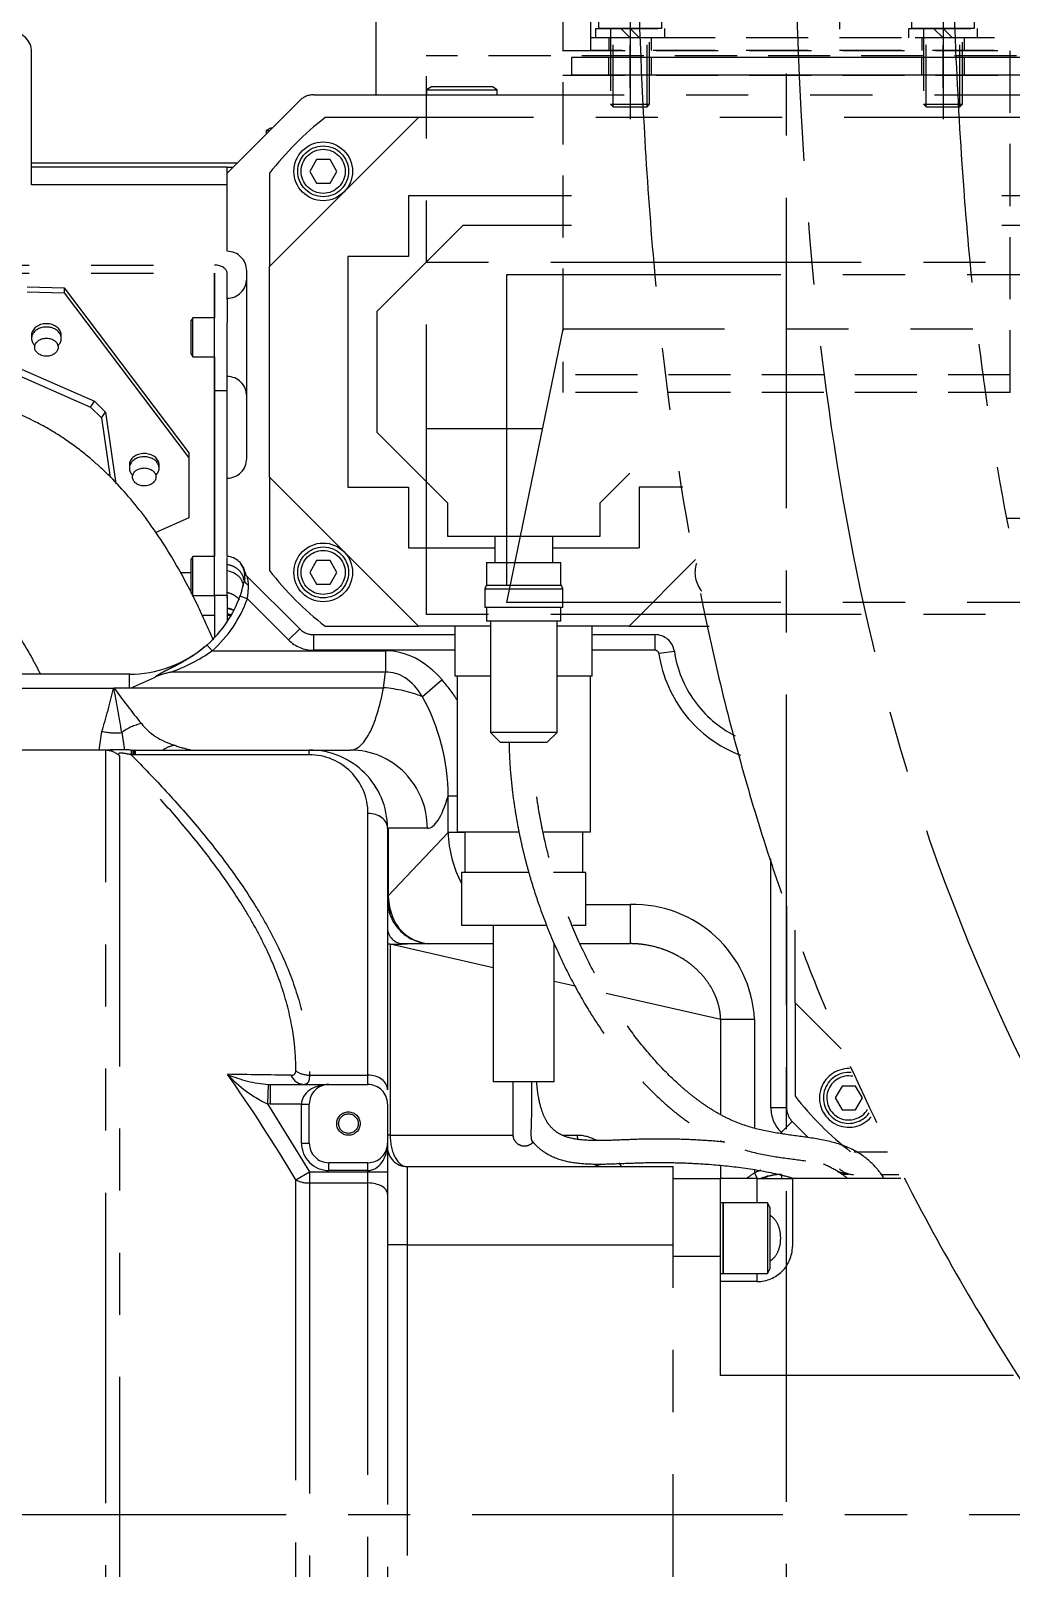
# Model space of a CAD drawing. Extents: x -2384 to 29887, y -2542 to 22350.
# Drawn here: x 770.1 to 1020.8, y 2723.9 to 3116.9 of the extents above; entities that cross this region are included whole.
import ezdxf

# ---------------------------------------------------------------- set-up
doc = ezdxf.new("R2010")
doc.units = 0
doc.header["$LTSCALE"] = 63.5
doc.header["$MEASUREMENT"] = 0
for name, pattern in [('CENTER', [2, 1.25, -0.25, 0.25, -0.25]), ('HIDDEN', [0.375, 0.25, -0.125]), ('PHANTOM', [2.5, 1.25, -0.25, 0.25, -0.25, 0.25, -0.25])]:
    doc.linetypes.add(name, pattern=pattern)
doc.layers.get('0').update_dxf_attribs({"linetype": 'CONTINUOUS'})
for name, color, linetype in [('1', 4, 'HIDDEN'), ('2', 2, 'CENTER'), ('4', 6, 'PHANTOM'), ('A290-7329-X795', 7, 'CONTINUOUS'), ('Umbilical', 1, 'PHANTOM')]:
    doc.layers.add(name, color=color, linetype=linetype)

# ---------------------------------------------------------------- blocks, each defined once
blk = doc.blocks.new('CLHOLEM10x4-5000sH', base_point=(730.63, 400.9))
at = {"layer": '1'}
for p, q in [((735.13, 406.3), (730.63, 406.3)), ((730.63, 395.5), (735.13, 395.5))]:
    blk.add_line(p, q, dxfattribs=at)
at = {"layer": '2'}
blk.add_line((727.45, 400.9), (738.3, 400.9), dxfattribs=at)
blk = doc.blocks.new('A$C72591E8F')
for p, q in [((-126, 96.5), (-126, 101.5)), ((-126, 101.5), (-121.5, 101.5)), ((-121.5, 101.5), (-121.5, 96.5)), ((-126, 96.5), (-126, 9.5)), ((-121.5, 96.5), (-126, 96.5)), ((-121.5, 96.5), (-121.5, 9.5)), ((-116.5, 4.5), (95, 4.5)), ((95, 4.5), (95, 0)), ((-116.5, 0), (95, 0))]:
    blk.add_line(p, q)
for radius in [9.5, 5]:
    blk.add_arc((-116.5, 9.5), radius, 180, 270)
at = {"layer": '1'}
for p, q in [((-121.5, 98.35), (-126, 98.35)), ((-121.5, 93.35), (-126, 93.35)), ((-121.5, 90.35), (-126, 90.35)), ((-121.5, 69), (-126, 69)), ((-121.5, 56), (-126, 56)), ((-121.5, 47), (-126, 47)), ((-121.5, 34), (-126, 34)), ((-121.5, 25.35), (-126, 25.35)), ((-121.5, 22.35), (-126, 22.35)), ((-121.5, 17.35), (-126, 17.35))]:
    blk.add_line(p, q, dxfattribs=at)
at = {"layer": '2'}
for p, q in [((-107, 95.85), (-139.93, 95.85)), ((-94.92, 51.5), (-152.43, 51.5)), ((-107, 19.85), (-139.93, 19.85))]:
    blk.add_line(p, q, dxfattribs=at)
at = {"layer": 'A290-7329-X795', "color": 7, "linetype": 'Continuous', "ltscale": 25.4}
for p, q in [((-126, 19.89), (-126.01, 19.89)), ((-126, 19.86), (-126.01, 19.86)), ((-126, 17.87), (-126.01, 17.87)), ((-126.01, 15.92), (-126, 15.92))]:
    blk.add_line(p, q, dxfattribs=at)
at = {"rotation": 90}
for p in [(0, 0), (80, 0)]:
    blk.add_blockref('CLHOLEM10x4-5000sH', p, dxfattribs=at)
blk = doc.blocks.new('RDLWM10sS', base_point=(356.54, 222.87))
at = {"color": 7}
for p, q in [((356.54, 231.64), (358.93, 231.64)), ((356.54, 214.11), (356.54, 231.64)), ((358.93, 231.64), (358.93, 214.11)), ((356.54, 222.87), (358.93, 225.26)), ((356.54, 220.48), (358.93, 222.87)), ((358.93, 214.11), (356.54, 214.11))]:
    blk.add_line(p, q, dxfattribs=at)
blk = doc.blocks.new('SHCSM10x20-0000sS', base_point=(649.87, 1155.11))
for p, q in [((639.87, 1162.11), (640.87, 1163.11)), ((639.87, 1148.11), (639.87, 1162.11)), ((640.87, 1147.11), (640.87, 1163.11)), ((640.87, 1163.11), (649.87, 1163.11)), ((649.87, 1163.11), (649.87, 1147.11)), ((640.87, 1147.11), (639.87, 1148.11)), ((649.87, 1147.11), (640.87, 1147.11))]:
    blk.add_line(p, q)
at = {"layer": '1'}
for p, q in [((669.21, 1160.11), (649.87, 1160.11)), ((669.87, 1159.45), (669.21, 1160.11)), ((669.21, 1150.11), (669.21, 1160.11)), ((669.87, 1159.45), (649.87, 1159.45)), ((669.87, 1150.77), (669.87, 1159.45)), ((669.87, 1150.77), (649.87, 1150.77)), ((649.87, 1150.11), (669.21, 1150.11)), ((669.21, 1150.11), (669.87, 1150.77))]:
    blk.add_line(p, q, dxfattribs=at)
at = {"layer": '2'}
blk.add_line((636.7, 1155.11), (673.05, 1155.11), dxfattribs=at)
blk = doc.blocks.new('SHCSM6PS', base_point=(-948.03, 713.73))
blk.add_lwpolyline([(-945.14, 713.73), (-946.59, 716.23), (-949.47, 716.23), (-950.92, 713.73), (-949.47, 711.23), (-946.59, 711.23), (-945.14, 713.73), (-945.14, 713.73)])
blk.add_circle((-948.03, 713.73), 5)
at = {"layer": '2'}
for p, q in [((-948.03, 721.91), (-948.03, 705.56)), ((-956.2, 713.73), (-939.85, 713.73))]:
    blk.add_line(p, q, dxfattribs=at)
blk = doc.blocks.new('A$C625045B1')
for p, q in [((-10, 0), (-10, 69.17)), ((117, 69.17), (-10, 69.17)), ((117, 0), (117, 69.17)), ((117, 12.88), (-10, 12.88)), ((117, 0), (-10, 0))]:
    blk.add_line(p, q)
for centre in [(0, 21.4), (53.5, 21.4), (107, 21.4)]:
    blk.add_circle(centre, 4.38)
at = {"layer": '1'}
for p, q in [((117, 66), (-10, 66)), ((117, 3.18), (-10, 3.18)), ((-5.4, 3.18), (-5.4, 0)), ((5.4, 3.18), (5.4, 0)), ((74.6, 3.18), (74.6, 0)), ((85.4, 3.18), (85.4, 0))]:
    blk.add_line(p, q, dxfattribs=at)
for centre in [(0, 21.4), (53.5, 21.4), (107, 21.4)]:
    blk.add_circle(centre, 5.53, dxfattribs=at)
at = {"layer": '2'}
for p, q in [((0, 37.29), (0, -4.68)), ((53.5, 37.29), (53.5, 5.41)), ((107, 37.29), (107, -4.68)), ((-15.38, 21.4), (122.92, 21.4)), ((80, 8.59), (80, -4.68))]:
    blk.add_line(p, q, dxfattribs=at)
for p in [(0, 21.4), (53.5, 21.4), (107, 21.4)]:
    blk.add_blockref('SHCSM6PS', p)
blk = doc.blocks.new('A$C737001FA')
at = {"layer": '1'}
blk.add_blockref('A$C625045B1', (0, 0), dxfattribs=at)
blk = doc.blocks.new('A$C59775D84')
blk.add_blockref('A$C737001FA', (-80, 0))
at = {"layer": '1'}
for name, p, rotation in [('SHCSM10x20-0000sS', (-80, 5.57), 270), ('SHCSM10x20-0000sS', (0, 5.57), 270), ('RDLWM10sS', (-80, 3.18), 90), ('RDLWM10sS', (0, 3.18), 90)]:
    blk.add_blockref(name, p, dxfattribs=dict(at, rotation=rotation))

msp = doc.modelspace()

# ---------------------------------------------------------------- linework, layer by layer
at = {"layer": '1'}
for p, q in [((906.16, 3199), (906.16, 3024.49)), ((1020.46, 3024.49), (1020.46, 3198.09)), ((1141.16, 3110.55), (871.16, 3110.55)), ((906.16, 3111.9), (1020.46, 3111.9)), ((906.16, 3105.55), (1020.46, 3105.55)), ((1020.46, 3028.98), (906.16, 3028.98)), ((1020.46, 3024.49), (906.16, 3024.49))]:
    msp.add_line(p, q, dxfattribs=at)
at = {"layer": '2'}
for p, q in [((963.31, 2486.86), (963.31, 3405.82)), ((1216.36, 2737.55), (565.36, 2737.55))]:
    msp.add_line(p, q, dxfattribs=at)
msp.add_spline([(963.31, 3290.02), (964.39, 3200.28), (969.36, 3062.17), (998.08, 2915.35), (1082.35, 2757.15), (1131.67, 2696.37), (1183.41, 2646.22), (1227.74, 2628.93), (1257.81, 2628.78)], degree=3, dxfattribs=at)
at = {"layer": '4'}
for p, q in [((858.31, 3119.87), (858.31, 3100.55)), ((770.31, 3083.05), (770.31, 3111.55)), ((872.53, 3102.55), (871.31, 3101.85)), ((871.31, 3101.85), (889.31, 3101.85)), ((871.31, 3101.85), (871.31, 3100.55)), ((888.1, 3102.55), (872.53, 3102.55)), ((889.31, 3101.85), (888.1, 3102.55)), ((889.31, 3100.55), (889.31, 3101.85)), ((838.85, 3099.08), (820.31, 3080.55)), ((842.39, 3100.55), (1084.24, 3100.55)), ((831.14, 3056.65), (869.22, 3094.72)), ((869.22, 3094.72), (845.33, 3094.72)), ((1057.41, 3094.72), (869.22, 3094.72)), ((831.35, 3092.05), (830.31, 3091.45)), ((830.31, 3091.45), (830.31, 3090.55)), ((830.31, 3091.45), (831.21, 3091.45)), ((831.81, 3092.05), (831.35, 3092.05)), ((822.81, 3083.05), (770.31, 3083.05)), ((770.31, 3082.05), (770.31, 3083.05)), ((770.31, 3077.55), (770.31, 3082.05)), ((820.31, 3082.05), (770.31, 3082.05)), ((820.31, 3082.05), (821.81, 3082.05)), ((820.31, 3080.55), (820.31, 3082.05)), ((843.14, 3083.99), (841.41, 3080.99)), ((846.61, 3083.99), (843.14, 3083.99)), ((848.34, 3080.99), (846.61, 3083.99)), ((820.31, 3060.55), (820.31, 3080.55)), ((831.14, 3080.53), (831.14, 3056.65)), ((841.41, 3080.99), (843.14, 3077.99)), ((843.14, 3077.99), (846.61, 3077.99)), ((846.61, 3077.99), (848.34, 3080.99)), ((820.31, 3077.55), (770.31, 3077.55)), ((908.31, 3074.72), (866.64, 3074.72)), ((866.64, 3074.72), (866.64, 3059.22)), ((1059.99, 3074.72), (1018.31, 3074.72)), ((858.64, 3045.26), (880.61, 3067.22)), ((880.61, 3067.22), (908.31, 3067.22)), ((1018.31, 3067.22), (1046.02, 3067.22)), ((851.14, 3059.22), (851.14, 3000.22)), ((866.64, 3059.22), (851.14, 3059.22)), ((690.32, 3057.01), (817.11, 3057.01)), ((690.32, 3054.95), (817.11, 3054.95)), ((817.11, 3024.86), (817.11, 3054.95)), ((817.11, 3054.95), (817.11, 3043.55)), ((820.31, 3048.34), (820.31, 3054.95)), ((825.31, 3007.55), (825.31, 3055.55)), ((831.14, 3002.8), (831.14, 3056.65)), ((769.21, 3051.5), (778.64, 3051.25)), ((769.21, 3050.21), (778.64, 3049.96)), ((778.64, 3051.25), (778.64, 3049.96)), ((778.64, 3051.25), (810.48, 3009)), ((778.64, 3049.96), (810.48, 3007.71)), ((820.31, 3048.55), (820.31, 3042.23)), ((811.51, 3043.55), (811.11, 3042.85)), ((811.11, 3034.24), (811.11, 3042.85)), ((811.51, 3033.55), (811.51, 3043.55)), ((817.11, 3043.55), (811.51, 3043.55)), ((858.64, 3014.19), (858.64, 3045.26)), ((770.31, 3039.11), (770.31, 3038.28)), ((777.91, 3038.28), (777.91, 3039.11)), ((820.31, 3024.86), (820.31, 3042.23)), ((765.14, 3031.55), (786.4, 3022.22)), ((811.11, 3034.24), (811.51, 3033.55)), ((811.51, 3033.55), (817.11, 3033.55)), ((817.11, 3033.55), (817.11, 2982.55)), ((764.14, 3030.06), (785.4, 3020.73)), ((820.31, 3024.86), (817.11, 3024.86)), ((817.11, 2972.55), (817.11, 3024.86)), ((820.31, 3002.55), (820.31, 3024.86)), ((785.4, 3020.73), (786.4, 3022.22)), ((785.4, 3020.73), (788.23, 3017.95)), ((786.4, 3022.22), (789.23, 3019.44)), ((788.23, 3017.95), (789.23, 3019.44)), ((789.23, 3019.44), (791.85, 3001.13)), ((788.23, 3017.95), (790.41, 3002.74)), ((876.61, 2996.22), (858.64, 3014.19)), ((810.48, 3009), (810.48, 3007.71)), ((810.48, 3007.71), (810.48, 2992.39)), ((795.31, 3005.94), (795.31, 3005.11)), ((802.91, 3005.11), (802.91, 3005.94)), ((923.29, 3003.84), (915.67, 2996.22)), ((820.31, 2982.54), (820.31, 3002.55)), ((869.22, 2964.72), (831.14, 3002.8)), ((831.14, 3002.8), (831.14, 2978.92)), ((851.14, 3000.22), (866.64, 3000.22)), ((866.64, 3000.22), (866.64, 2984.72)), ((936.81, 3000.22), (925.64, 3000.22)), ((925.64, 3000.22), (925.64, 2984.72)), ((876.61, 2996.22), (876.61, 2987.72)), ((915.67, 2987.72), (915.67, 2996.22)), ((810.48, 2992.39), (801.92, 2988.61)), ((1046.02, 2992.22), (1019.52, 2992.22)), ((876.61, 2987.72), (915.67, 2987.72)), ((888.74, 2987.72), (888.74, 2981.02)), ((903.54, 2981.02), (903.54, 2987.72)), ((866.64, 2984.72), (888.74, 2984.72)), ((903.54, 2984.72), (925.64, 2984.72)), ((811.51, 2982.55), (811.11, 2981.85)), ((811.11, 2973.24), (811.11, 2981.85)), ((811.51, 2972.55), (811.51, 2982.55)), ((817.11, 2982.55), (811.51, 2982.55)), ((820.31, 2980.44), (820.31, 2982.24)), ((820.31, 2980.44), (820.31, 2980.44)), ((820.31, 2978.85), (820.31, 2980.44)), ((843.14, 2981.46), (841.41, 2978.46)), ((846.61, 2981.46), (843.14, 2981.46)), ((848.34, 2978.46), (846.61, 2981.46)), ((886.64, 2981.02), (905.64, 2981.02)), ((886.64, 2981.02), (886.64, 2975.22)), ((905.64, 2975.22), (905.64, 2981.02)), ((940.07, 2981.72), (923.06, 2964.72)), ((811.11, 2978.35), (808.3, 2978.35)), ((820.31, 2973.27), (820.31, 2978.85)), ((824.8, 2976.86), (824.21, 2974.83)), ((824.75, 2976.59), (824.74, 2976.57)), ((824.92, 2978.37), (825.12, 2977.74)), ((825.12, 2977.74), (838.85, 2964.01)), ((841.41, 2978.46), (843.14, 2975.46)), ((843.14, 2975.46), (846.61, 2975.46)), ((846.61, 2975.46), (848.34, 2978.46)), ((811.11, 2973.24), (811.51, 2972.55)), ((811.11, 2973.14), (811.11, 2973.24)), ((811.51, 2972.55), (817.11, 2972.55)), ((811.51, 2972.39), (811.51, 2972.55)), ((817.11, 2972.55), (817.11, 2961.9)), ((820.31, 2972.55), (817.11, 2972.55)), ((820.31, 2971.84), (820.31, 2973.27)), ((820.31, 2972.55), (820.31, 2965.96)), ((825.47, 2971.73), (823.59, 2972.4)), ((836.02, 2961.18), (825.47, 2971.73)), ((886.49, 2975.08), (886.14, 2974.22)), ((886.14, 2974.22), (886.14, 2969.52)), ((886.14, 2974.22), (906.14, 2974.22)), ((886.64, 2975.22), (886.49, 2975.08)), ((905.79, 2975.08), (886.49, 2975.08)), ((886.64, 2975.22), (905.64, 2975.22)), ((905.79, 2975.08), (905.64, 2975.22)), ((906.14, 2974.22), (905.79, 2975.08)), ((906.14, 2969.52), (906.14, 2974.22)), ((906.14, 2969.52), (886.14, 2969.52)), ((886.64, 2969.52), (886.64, 2966.02)), ((905.64, 2966.02), (905.64, 2969.52)), ((813.88, 2967.55), (817.11, 2967.55)), ((838.85, 2964.01), (836.02, 2961.18)), ((845.33, 2964.72), (869.22, 2964.72)), ((887.64, 2964.72), (869.22, 2964.72)), ((878.64, 2951.92), (878.64, 2964.72)), ((905.64, 2966.02), (886.64, 2966.02)), ((887.64, 2966.02), (887.64, 2937.52)), ((904.64, 2937.52), (904.64, 2966.02)), ((923.06, 2964.72), (904.64, 2964.72)), ((913.64, 2951.92), (913.64, 2964.72)), ((923.06, 2964.72), (943.51, 2964.72)), ((816.45, 2958.4), (815.13, 2959.9)), ((842.39, 2962.55), (878.64, 2962.55)), ((842.39, 2962.55), (842.39, 2958.55)), ((913.64, 2962.55), (929.68, 2962.55)), ((929.68, 2962.55), (929.68, 2958.55)), ((814.47, 2959.48), (814.33, 2959.35)), ((816.45, 2958.4), (860.77, 2958.4)), ((878.64, 2958.55), (842.39, 2958.55)), ((860.77, 2958.4), (860.77, 2952.95)), ((929.68, 2958.55), (913.64, 2958.55)), ((934.63, 2958.28), (930.67, 2957.69)), ((795.45, 2952.43), (744.31, 2952.43)), ((795.31, 2948.79), (795.31, 2952.42)), ((860.77, 2952.95), (805.87, 2952.95)), ((860.29, 2948.99), (860.77, 2952.95)), ((887.64, 2951.92), (878.64, 2951.92)), ((879.09, 2951.92), (879.09, 2912.02)), ((913.64, 2951.92), (904.64, 2951.92)), ((913.19, 2912.02), (913.19, 2951.92)), ((791.27, 2948.79), (744.31, 2948.79)), ((791.27, 2948.79), (791.31, 2948.99)), ((791.31, 2948.99), (795.78, 2948.99)), ((795.78, 2948.99), (860.29, 2948.99)), ((875.26, 2950.97), (870.27, 2946.68)), ((787.58, 2933.05), (788.31, 2937.82)), ((793.35, 2937.5), (794.07, 2933.04)), ((887.64, 2937.52), (890.14, 2935.02)), ((904.64, 2937.52), (887.64, 2937.52)), ((902.14, 2935.02), (904.64, 2937.52)), ((791.12, 2933.05), (766.31, 2933.05)), ((789.27, 2581.75), (789.27, 2932.98)), ((795.76, 2933.04), (795.76, 2931.84)), ((795.76, 2933.04), (796.31, 2933.04)), ((796.31, 2931.84), (796.31, 2933.04)), ((796.31, 2933.04), (796.49, 2933.04)), ((796.49, 2933.04), (796.84, 2933.05)), ((796.84, 2933.05), (841.31, 2933.05)), ((796.84, 2931.85), (796.84, 2933.05)), ((841.31, 2933.05), (841.81, 2933.05)), ((841.31, 2931.85), (841.31, 2933.05)), ((841.81, 2933.05), (851.82, 2933.05)), ((890.14, 2935.02), (902.14, 2935.02)), ((792.77, 2931.55), (792.77, 2583.1)), ((796.31, 2931.84), (795.76, 2931.84)), ((796.66, 2931.84), (796.31, 2931.84)), ((796.84, 2931.85), (796.66, 2931.84)), ((841.31, 2931.85), (796.84, 2931.85)), ((876.81, 2911.96), (876.81, 2921.29)), ((879.09, 2921.29), (876.81, 2921.29)), ((856.31, 2849.95), (856.31, 2916.85)), ((861.48, 2913.05), (861.31, 2913.05)), ((861.31, 2913.05), (861.31, 2846.15)), ((871.49, 2913.05), (861.48, 2913.05)), ((861.48, 2913.05), (861.48, 2895.75)), ((861.48, 2895.75), (876.81, 2911.96)), ((881.04, 2911.96), (876.81, 2911.96)), ((894.89, 2912.02), (879.09, 2912.02)), ((881.04, 2912.02), (881.04, 2901.72)), ((913.19, 2912.02), (901.29, 2912.02)), ((911.24, 2901.72), (911.24, 2912.02)), ((959.31, 2841.62), (959.31, 2905.24)), ((897.44, 2901.72), (880.24, 2901.72)), ((880.24, 2901.72), (880.24, 2888.22)), ((912.04, 2901.72), (903.75, 2901.72)), ((912.04, 2888.22), (912.04, 2901.72)), ((861.31, 2895.75), (861.48, 2895.75)), ((912.04, 2893.55), (923.34, 2893.55)), ((923.34, 2893.55), (923.34, 2883.55)), ((963.31, 2893.18), (963.31, 2841.62)), ((902.14, 2888.22), (880.24, 2888.22)), ((888.34, 2888.22), (888.34, 2848.22)), ((912.04, 2888.22), (908.64, 2888.22)), ((965.49, 2868.45), (965.49, 2886.97)), ((861.98, 2883.4), (861.31, 2883.4)), ((888.34, 2877.41), (861.98, 2883.4)), ((861.98, 2883.4), (861.98, 2834.55)), ((865.31, 2883.55), (866.31, 2883.55)), ((866.31, 2883.55), (888.34, 2883.55)), ((903.94, 2848.22), (903.94, 2883.56)), ((903.94, 2883.55), (903.94, 2883.55)), ((910.5, 2883.55), (923.34, 2883.55)), ((909.26, 2872.66), (903.94, 2873.87)), ((946.47, 2864.2), (917.24, 2870.84)), ((977.25, 2856.69), (965.49, 2868.45)), ((965.49, 2868.45), (965.49, 2844.57)), ((946.47, 2839.81), (946.47, 2864.2)), ((955.13, 2864.2), (946.47, 2864.2)), ((955.13, 2864.2), (955.13, 2836.34)), ((841.35, 2849.95), (856.31, 2849.95)), ((856.31, 2847.55), (856.31, 2849.95)), ((830.83, 2847.56), (830.61, 2842.56)), ((830.83, 2847.56), (831.3, 2847.55)), ((831.3, 2847.55), (846.31, 2847.55)), ((831.3, 2847.55), (831.3, 2842.55)), ((846.31, 2847.55), (856.31, 2847.55)), ((903.94, 2848.22), (888.34, 2848.22)), ((977.49, 2847.11), (975.76, 2844.11)), ((980.96, 2847.11), (977.49, 2847.11)), ((982.69, 2844.11), (980.96, 2847.11)), ((830.61, 2842.56), (841.36, 2825.22)), ((831.3, 2842.55), (830.61, 2842.56)), ((839.31, 2842.55), (831.3, 2842.55)), ((839.31, 2832.55), (839.31, 2842.55)), ((839.31, 2842.55), (841.31, 2842.55)), ((841.31, 2832.55), (841.31, 2842.55)), ((861.31, 2842.55), (861.31, 2832.55)), ((975.76, 2844.11), (977.49, 2841.11)), ((980.96, 2841.11), (982.69, 2844.11)), ((963.31, 2841.62), (959.31, 2841.62)), ((964.78, 2838.08), (961.95, 2835.25)), ((964.78, 2838.08), (968.92, 2833.94)), ((977.49, 2841.11), (980.96, 2841.11)), ((861.98, 2834.55), (861.31, 2834.55)), ((861.98, 2834.55), (893.36, 2834.55)), ((906.08, 2834.55), (909.81, 2834.55)), ((962.28, 2834.92), (961.95, 2835.25)), ((839.31, 2832.55), (841.31, 2832.55)), ((861.31, 2832.55), (861.31, 2825.22)), ((946.47, 2832.92), (946.47, 2833.19)), ((980.63, 2830.37), (989.14, 2830.37)), ((846.31, 2825.55), (846.31, 2827.55)), ((856.31, 2827.55), (846.31, 2827.55)), ((856.31, 2825.55), (856.31, 2827.55)), ((866.31, 2826.55), (866.31, 2806.55)), ((866.31, 2826.55), (934.31, 2826.55)), ((934.31, 2806.55), (934.31, 2826.55)), ((946.47, 2823.55), (946.47, 2826.82)), ((837.86, 2823.18), (841.36, 2825.22)), ((837.86, 2587.62), (837.86, 2823.18)), ((841.36, 2825.22), (856.31, 2825.22)), ((841.36, 2825.22), (841.36, 2822.36)), ((856.31, 2822.36), (841.36, 2822.36)), ((841.36, 2822.36), (841.36, 2589.05)), ((856.31, 2825.55), (846.31, 2825.55)), ((856.31, 2825.22), (856.31, 2825.55)), ((856.31, 2825.22), (861.31, 2825.22)), ((856.31, 2822.36), (856.31, 2825.22)), ((856.31, 2589.05), (856.31, 2822.36)), ((861.31, 2825.22), (861.31, 2819.51)), ((934.31, 2823.55), (946.31, 2823.55)), ((955.81, 2823.55), (946.31, 2823.55)), ((946.31, 2823.55), (946.31, 2803.55)), ((955.13, 2825.69), (955.13, 2824.94)), ((955.13, 2824.94), (955.83, 2823.55)), ((955.81, 2817.26), (955.81, 2823.55)), ((955.81, 2823.55), (964.81, 2823.55)), ((962.06, 2824.55), (962.06, 2823.55)), ((964.81, 2823.55), (964.81, 2806.17)), ((992.5, 2823.55), (964.81, 2823.55)), ((979.08, 2824.55), (977.39, 2824.55)), ((987.48, 2824.55), (992, 2824.55)), ((861.31, 2819.51), (861.31, 2594.05)), ((947.11, 2817.26), (946.31, 2817.26)), ((947.11, 2817.26), (947.11, 2799.26)), ((958.41, 2817.26), (947.11, 2817.26)), ((947.11, 2799.26), (947.11, 2817.26)), ((958.41, 2817.26), (958.41, 2799.26)), ((959.11, 2816.05), (958.41, 2817.26)), ((959.11, 2800.47), (959.11, 2816.05)), ((866.31, 2806.55), (861.31, 2806.55)), ((866.31, 2806.55), (934.31, 2806.55)), ((866.31, 2806.55), (866.31, 2689.55)), ((934.31, 2668.55), (934.31, 2806.55)), ((946.31, 2803.55), (934.31, 2803.55)), ((946.31, 2803.55), (946.31, 2773.17)), ((946.31, 2799.26), (947.11, 2799.26)), ((947.11, 2799.26), (958.41, 2799.26)), ((955.81, 2797.17), (955.81, 2799.26)), ((958.41, 2799.26), (959.11, 2800.47)), ((955.81, 2797.17), (946.31, 2797.17)), ((1021.31, 2773.17), (946.31, 2773.17))]:
    msp.add_line(p, q, dxfattribs=at)
for centre, radius in [((844.87, 3080.99), 7.5), ((844.87, 3080.99), 6.5), ((844.87, 3080.99), 5.63), ((844.87, 2978.46), 7.5), ((844.87, 2978.46), 6.5), ((844.87, 2978.46), 5.63), ((851.31, 2837.55), 3), ((851.31, 2837.55), 2.5)]:
    msp.add_circle(centre, radius, dxfattribs=at)
for centre, radius, start, end in [((765.31, 3111.55), 5, 0, 90), ((842.39, 3095.55), 5, 90, 135), ((896.14, 3029.72), 82.5, 128.0123, 141.9877), ((820.31, 3055.55), 5, 0, 90), ((820.31, 3053.55), 5, 270, 0), ((820.31, 3023.55), 5, 0, 90), ((820.31, 3007.55), 5, 270, 0), ((819.98, 2977.55), 5, 9.5015, 86.1995), ((819.84, 2977.55), 5, 348.7623, 35.882), ((947.4, 2978.46), 7.5, 162.4, 219.807), ((793.88, 2982.91), 31.52, 340.5267, 348.4316), ((818.26, 2975.16), 7.5, 0.6472, 17.7622), ((896.14, 3029.72), 82.5, 218.0123, 231.9877), ((795.3, 2982.43), 30.02, 311.3606, 340.4751), ((795.3, 2982.43), 32.01, 311.3575, 340.4752), ((803.73, 2975.28), 22.03, 350.7182, 359.9079), ((819.94, 2963.12), 4.68, 70.1664, 85.3947), ((820.33, 2963.2), 4.29, 75.1178, 90.5701), ((842.39, 2967.55), 5, 225, 270), ((842.39, 2967.55), 9, 225, 270), ((929.68, 2957.55), 5, 8.4565, 90), ((795.42, 2981.69), 29.26, 269.7888, 310.2393), ((791.78, 2993.34), 42.77, 289.2304, 305.2277), ((929.68, 2957.55), 1, 8.4565, 90), ((963.31, 2962.55), 33, 188.4565, 249.0311), ((963.31, 2962.55), 29, 188.4565, 243.0815), ((811.43, 2928.06), 25.51, 102.5815, 111.9122), ((591.7, 2996.68), 205.23, 343.3333, 346.5048), ((997.23, 3100.35), 255.57, 216.3188, 218.9162), ((536.86, 2898.01), 259.51, 8.7532, 11.3279), ((708.69, 3152.14), 221.04, 293.2026, 294.943), ((840.25, 2920.52), 46.4, 32.9839, 41.0095), ((823.17, 2921.02), 53.64, 0.295, 28.5823), ((792.92, 2889.76), 43.37, 92.4659, 94.8225), ((792.92, 2889.76), 43.37, 86.2417, 92.4659), ((816.68, 2960.49), 27.98, 249.5899, 258.7733), ((841.31, 2913.05), 20, 0, 90), ((841.31, 2916.85), 15, 0, 90), ((905.89, 2912.63), 29.08, 181.3294, 207.9318), ((872.48, 2894.7), 11.16, 178.9696, 267.5602), ((877.47, 2896.28), 15.99, 181.9145, 198.5643), ((924.16, 2862.54), 31.02, 3.0702, 91.5273), ((872.65, 2894.34), 10.82, 196.9615, 266.5625), ((865.31, 2887.55), 4, 180, 270), ((862.57, 2932.03), 48.63, 269.3023, 274.4188), ((833.19, 2879.41), 31.94, 246.4036, 265.772), ((459.75, 2597.53), 440.32, 30.828, 35.0081), ((845.67, 2873.51), 34.42, 222.766, 244.0436), ((745.36, -2605.03), 5455.69, 89.042, 89.21191), ((979.22, 2844.11), 7.5, 88.5194, 319.6733), ((979.22, 2844.11), 6.5, 84.3453, 323.8468), ((979.22, 2844.11), 5.63, 79.2866, 328.9051), ((846.31, 2842.55), 5, 90, 180), ((856.31, 2842.55), 5, 0, 90), ((1030.49, 2895.37), 82.5, 218.0123, 231.9877), ((968.31, 2841.62), 9, 180, 225), ((968.31, 2841.62), 5, 180, 225), ((846.31, 2832.55), 7, 180, 270), ((846.31, 2832.55), 5, 180, 270), ((856.31, 2832.55), 5, 270, 0), ((866.31, 2831.55), 5, 180, 270), ((980.75, 2836.35), 11.81, 247.6885, 259.9848), ((980.39, 2829.55), 5, 225, 270), ((955.81, 2806.17), 9, 270, 0)]:
    msp.add_arc(centre, radius, start, end, dxfattribs=at)
for centre, major_axis, ratio, start_param, end_param in [((817.11, 3054.95), (3.2, 0), 0.642788, 0, 1.570796), ((817.11, 3054.95), (0.002, 0), 0.642788, 0.000041, 1.570796), ((774.11, 3039.11), (-3.8, 0), 0.766044, 3.141593, 6.283185), ((774.11, 3038.28), (-3.8, 0), 0.766044, 2.480747, 6.283185), ((774.11, 3038.28), (-3.8, 0), 0.766044, 0, 0.660845), ((799.11, 3005.94), (-3.8, 0), 0.766044, 3.141593, 6.283185), ((799.11, 3005.11), (-3.8, 0), 0.766044, 2.480747, 6.283185), ((799.11, 3005.11), (-3.8, 0), 0.766044, 0, 0.660845), ((819.55, 2974.83), (-4.97, 0.58), 0.81729, 3.40833, 4.654336), ((826.71, 2976.2), (-1.96, 0.4), 0.604857, 0.014854, 1.191405), ((819.23, 2965.26), (-5, -0.04), 0.819143, 4.14262, 4.486464), ((856.14, 2903.32), (-6.56, -54.97), 0.541932, 2.680766, 3.206169), ((856.14, 2903.32), (-5.92, -49.59), 0.400495, 2.680766, 3.206169), ((851.82, 2968.05), (0, -35), 0.288743, 0, 0.994838), ((860.29, 2938.09), (19.86, -2.37), 0.541932, 1.10997, 1.635373), ((788.31, 2943.27), (9.54, -3), 0.526661, 4.876379, 5.424408), ((798.39, 2931.74), (-8.57, -5.15), 0.760356, 4.283958, 4.847982), ((840.46, 2968.05), (-42.77, -27.25), 0.513675, 0.04652, 0.413647), ((789.27, 2927.98), (5, 0), 0.999645, 0.795924, 1.570796), ((796.66, 2928.04), (0.17, -5), 0.039288, 2.432818, 3.151277), ((806.92, 2924.62), (3.66, 9.31), 0.802971, 0.454835, 0.833579), ((851.82, 2913.05), (0, -20), 0.983535, 1.570796, 3.141593), ((871.49, 2968.05), (0, 55), 0.183746, 3.141593, 3.69625), ((856.31, 2913.05), (-5, 0), 0.759591, 3.141593, 4.712389), ((871.31, 2894.9), (10, 0), 0.856363, 3.141593, 3.589856), ((840.08, 2852.55), (0, 5), 0.825626, 2.130549, 3.141593), ((841.35, 2853.75), (-5, 0.03), 0.759585, 0.800637, 1.575517), ((856.31, 2846.15), (-5, 0), 0.759591, 3.141593, 4.712389), ((846.31, 2842.55), (-7, 0), 0.714286, 4.712389, 6.283185), ((866.31, 2834.55), (0, 8), 0.541266, 1.570796, 3.141593), ((916.74, 2834.55), (0, 8), 0.866025, 1.570796, 1.700135), ((909.81, 2806.55), (0, 28), 0.57735, 5.972739, 6.283185), ((856.31, 2832.55), (0, 7), 0.714286, 3.141593, 4.712389), ((916.74, 2834.55), (0, 8), 0.866025, 2.734857, 3.141593), ((909.81, 2806.55), (0, 28), 0.57735, 5.507992, 5.560721), ((841.36, 2825.22), (-5, 0), 0.571148, 0.795924, 1.570796), ((856.31, 2819.51), (-5, 0), 0.571148, 3.141593, 4.712389), ((955.13, 2814.55), (-7.81, -11.18), 0.559008, 4.037422, 4.236557), ((962.06, 2814.55), (13.86, 0), 0.866025, 1.962758, 2.094395), ((962.06, 2814.55), (12.12, 0), 0.824786, 1.570796, 2.021823), ((962.06, 2814.55), (-10.68, 0), 0.936244, 4.712389, 5.163416)]:
    msp.add_ellipse(centre, major_axis=major_axis, ratio=ratio, start_param=start_param, end_param=end_param, dxfattribs=at)
for centre in [(774.11, 3036.03), (799.11, 3002.86)]:
    msp.add_ellipse(centre, major_axis=(-3, 0), ratio=0.766044, dxfattribs=at)
for points, knots in [([(816.8, 2961.1), (816.8, 2961.11), (815.51, 2964.16), (812.24, 2971.45), (806.33, 2982.53), (798.59, 2994.02), (791.26, 3002.33), (784.66, 3008.26), (778.93, 3012.63), (771.55, 3017.05), (761.36, 3021.44), (751.05, 3024.19), (743.66, 3025.42), (741.14, 3025.77)], [0.4870738, 0.4870738, 0.4870738, 0.4870738, 0.4871719, 0.525895, 0.5809445, 0.6343745, 0.6881753, 0.7105295, 0.7385755, 0.7726473, 0.8113402, 0.868622, 0.898469, 0.898469, 0.898469, 0.898469]), ([(737.13, 2982.82), (737.82, 2982.69), (740.41, 2982.17), (744.39, 2981.15), (748.6, 2979.59), (752.72, 2977.52), (757.14, 2974.28), (761.93, 2969.35), (766.27, 2963.54), (769.77, 2957.8), (771.75, 2954.05), (772.56, 2952.44)], [0.1358301, 0.1358301, 0.1358301, 0.1358301, 0.1466487, 0.1762935, 0.1985611, 0.2152052, 0.2464566, 0.2815725, 0.3194831, 0.3563968, 0.3838351, 0.3838351, 0.3838351, 0.3838351]), ([(824.63, 2976.5), (824.62, 2976.59), (824.6, 2976.68), (824.45, 2977.38), (824.17, 2977.97), (823.37, 2979.01), (822.85, 2979.46), (821.67, 2980.12), (821, 2980.35), (820.31, 2980.44)], [0.2136338, 0.2136338, 0.2136338, 0.2136338, 0.25, 0.25, 0.5, 0.5, 0.75, 0.75, 1, 1, 1, 1]), ([(824.75, 2976.59), (824.82, 2976.92), (824.85, 2977.22), (824.87, 2977.61), (824.87, 2977.73), (824.87, 2977.96), (824.86, 2978.06), (824.85, 2978.23), (824.85, 2978.3), (824.84, 2978.41), (824.84, 2978.45), (824.86, 2978.51), (824.88, 2978.48), (824.92, 2978.37)], [0, 0, 0, 0, 0.25, 0.25, 0.375, 0.375, 0.5, 0.5, 0.625, 0.625, 0.75, 0.75, 1, 1, 1, 1]), ([(823.47, 2971.43), (823.13, 2971.87), (822.7, 2972.25), (821.63, 2972.9), (820.99, 2973.14), (820.31, 2973.27)], [0.5218245, 0.5218245, 0.5218245, 0.5218245, 0.75, 0.75, 1, 1, 1, 1]), ([(801.91, 2951.72), (802.11, 2951.92), (802.35, 2952.09), (802.85, 2952.41), (803.11, 2952.56), (803.91, 2953.01), (804.47, 2953.29), (805.61, 2953.87), (806.18, 2954.15), (807.34, 2954.74), (807.91, 2955.03), (809.64, 2955.97), (810.77, 2956.64), (812.45, 2957.78), (813, 2958.18), (813.83, 2958.81), (814.11, 2959.04), (814.39, 2959.27)], [0, 0, 0, 0, 0.0625, 0.0625, 0.125, 0.125, 0.25, 0.25, 0.375, 0.375, 0.5, 0.5, 0.75, 0.75, 0.875, 0.875, 0.9408341, 0.9408341, 0.9408341, 0.9408341]), ([(795.76, 2931.84), (795.51, 2931.9), (795.25, 2931.95), (794.72, 2932.06), (794.45, 2932.1), (794.06, 2932.17), (793.93, 2932.18), (793.67, 2932.21), (793.54, 2932.22), (793.31, 2932.24), (793.2, 2932.24), (793.01, 2932.23), (792.92, 2932.23), (792.79, 2932.2), (792.73, 2932.19), (792.64, 2932.15), (792.61, 2932.13), (792.54, 2932.06), (792.53, 2932), (792.55, 2931.82), (792.64, 2931.69), (792.77, 2931.55)], [0, 0, 0, 0, 0.125, 0.125, 0.25, 0.25, 0.3125, 0.3125, 0.375, 0.375, 0.4375, 0.4375, 0.5, 0.5, 0.5625, 0.5625, 0.625, 0.625, 0.75, 0.75, 1, 1, 1, 1]), ([(892.37, 2935.02), (892.41, 2932.98), (892.55, 2928.92), (893.15, 2922.75), (893.95, 2917.19), (894.71, 2913.01), (895.41, 2909.66), (896.08, 2906.76), (896.9, 2903.52), (897.91, 2899.96), (899.05, 2896.28), (901.09, 2890.3), (904.18, 2882.62), (908.52, 2873.72), (912.77, 2866.33), (916.91, 2860.06), (920.91, 2854.68), (925.19, 2849.59), (929.57, 2845.04), (933.61, 2841.41), (937.3, 2838.51), (941.08, 2835.92), (946.29, 2832.98), (952.81, 2830.54), (960.2, 2829.06), (967.17, 2828.21), (973.44, 2827.22), (977.69, 2825.63), (979.79, 2824.12), (980.38, 2823.61)], [0.0072065, 0.0072065, 0.0072065, 0.0072065, 0.0252672, 0.0462895, 0.0630896, 0.0782439, 0.087108, 0.0965972, 0.1078421, 0.1209177, 0.1348761, 0.1485852, 0.1893242, 0.2287256, 0.2682749, 0.2987504, 0.3300664, 0.3625306, 0.3962741, 0.4264287, 0.4490547, 0.4736113, 0.5036308, 0.5524661, 0.5993318, 0.6463762, 0.6952722, 0.7440347, 0.7648932, 0.7648932, 0.7648932, 0.7648932]), ([(988.25, 2823.55), (987.53, 2824.67), (985.87, 2826.83), (982.07, 2830.14), (976.61, 2832.63), (969.77, 2833.93), (962.94, 2834.75), (956.22, 2835.89), (950.66, 2837.66), (946.29, 2839.84), (943.28, 2841.67), (940.61, 2843.55), (937.94, 2845.64), (934.17, 2848.93), (929.4, 2853.8), (924.02, 2860.39), (919.05, 2867.57), (914.45, 2875.36), (910.15, 2883.97), (906.83, 2892.05), (904.39, 2899.21), (902.8, 2904.6), (901.74, 2908.86), (901.07, 2911.9), (900.54, 2914.5), (899.88, 2918.12), (899.15, 2923.19), (898.55, 2929.14), (898.41, 2933.06), (898.37, 2935.02)], [0.2061901, 0.2061901, 0.2061901, 0.2061901, 0.2303845, 0.2573678, 0.3058775, 0.3551889, 0.4025138, 0.4491155, 0.4968983, 0.5217977, 0.5444452, 0.563374, 0.5812162, 0.604016, 0.6487394, 0.6916404, 0.7328119, 0.772591, 0.8122202, 0.8529215, 0.8743838, 0.8954922, 0.9123592, 0.9191351, 0.9266043, 0.9385294, 0.9548365, 0.9753297, 0.9927521, 0.9927521, 0.9927521, 0.9927521]), ([(837.86, 2851.05), (837.87, 2852.86), (837.8, 2854.67), (837.57, 2857.39), (837.48, 2858.3), (837.25, 2860.11), (837.11, 2861.01), (836.34, 2865.51), (835.42, 2869.07), (833.03, 2876.14), (831.57, 2879.64), (829.02, 2884.86), (828.12, 2886.58), (826.21, 2889.99), (825.21, 2891.68), (822.08, 2896.72), (819.82, 2900.02), (815.03, 2906.53), (812.49, 2909.73), (807.19, 2916.08), (804.44, 2919.22), (798.73, 2925.43), (795.79, 2928.5), (792.77, 2931.55)], [0, 0, 0, 0, 0.0625, 0.0625, 0.09375, 0.09375, 0.125, 0.125, 0.25, 0.25, 0.375, 0.375, 0.4375, 0.4375, 0.5, 0.5, 0.625, 0.625, 0.75, 0.75, 0.875, 0.875, 1, 1, 1, 1]), ([(795.76, 2931.84), (798.84, 2928.74), (801.84, 2925.61), (807.65, 2919.29), (810.46, 2916.1), (815.84, 2909.64), (818.41, 2906.38), (823.28, 2899.74), (825.56, 2896.38), (828.73, 2891.25), (829.74, 2889.52), (831.18, 2886.91), (831.64, 2886.04), (832.55, 2884.28), (832.99, 2883.4), (835.12, 2878.99), (836.57, 2875.44), (838.94, 2868.27), (839.86, 2864.65), (841.07, 2857.36), (841.38, 2853.67), (841.35, 2849.95)], [0, 0, 0, 0, 0.125, 0.125, 0.25, 0.25, 0.375, 0.375, 0.5, 0.5, 0.5625, 0.5625, 0.59375, 0.59375, 0.625, 0.625, 0.75, 0.75, 0.875, 0.875, 1, 1, 1, 1]), ([(946.47, 2864.2), (946.47, 2864.38), (946.46, 2864.56), (946.44, 2864.91), (946.42, 2865.08), (946.37, 2865.6), (946.33, 2865.95), (946.16, 2866.98), (946, 2867.66), (945.7, 2868.66), (945.59, 2869), (945.35, 2869.66), (945.22, 2869.98), (944.81, 2870.94), (944.5, 2871.56), (943.8, 2872.76), (943.43, 2873.35), (942.61, 2874.48), (942.17, 2875.02), (941.25, 2876.05), (940.77, 2876.54), (939.76, 2877.48), (939.23, 2877.93), (937.58, 2879.2), (936.42, 2879.95), (934.6, 2880.91), (933.98, 2881.21), (932.72, 2881.75), (932.07, 2882), (930.11, 2882.65), (928.79, 2882.98), (926.77, 2883.32), (926.09, 2883.4), (925.06, 2883.49), (924.72, 2883.51), (924.2, 2883.53), (924.03, 2883.54), (923.68, 2883.55), (923.51, 2883.55), (923.34, 2883.55)], [0, 0, 0, 0, 0.015625, 0.015625, 0.03125, 0.03125, 0.0625, 0.0625, 0.125, 0.125, 0.15625, 0.15625, 0.1875, 0.1875, 0.25, 0.25, 0.3125, 0.3125, 0.375, 0.375, 0.4375, 0.4375, 0.5, 0.5, 0.625, 0.625, 0.6875, 0.6875, 0.75, 0.75, 0.875, 0.875, 0.9375, 0.9375, 0.96875, 0.96875, 0.984375, 0.984375, 1, 1, 1, 1]), ([(836.58, 2849.89), (836.76, 2849.89), (836.93, 2849.91), (837.23, 2849.99), (837.37, 2850.05), (837.6, 2850.24), (837.69, 2850.36), (837.82, 2850.66), (837.85, 2850.84), (837.86, 2851.05)], [0, 0, 0, 0, 0.25, 0.25, 0.5, 0.5, 0.75, 0.75, 1, 1, 1, 1]), ([(841.35, 2849.95), (841.35, 2849.56), (841.32, 2849.21), (841.24, 2848.76), (841.2, 2848.62), (841.12, 2848.37), (841.07, 2848.25), (840.9, 2847.95), (840.77, 2847.8), (840.45, 2847.6), (840.27, 2847.55), (840.08, 2847.55)], [0, 0, 0, 0, 0.25, 0.25, 0.375, 0.375, 0.5, 0.5, 0.75, 0.75, 1, 1, 1, 1]), ([(893.31, 2848.22), (893.31, 2848.19), (893.31, 2846.91), (893.31, 2844.42), (893.32, 2841.28), (893.32, 2837.93), (893.32, 2835.28), (893.32, 2834.88), (893.32, 2834.74)], [0.1406757, 0.1406757, 0.1406757, 0.1406757, 0.1438131, 0.2706401, 0.3877831, 0.5019506, 0.7386179, 1, 1, 1, 1]), ([(893.31, 2848.13), (893.31, 2847.53), (893.31, 2846.04), (893.31, 2843.72), (893.31, 2841.19), (893.32, 2838.78), (893.32, 2837.18), (893.32, 2836.39), (893.32, 2836.18)], [0.7105528, 0.7105528, 0.7105528, 0.7105528, 0.7295895, 0.759639, 0.7957253, 0.8386537, 0.8880055, 0.9077114, 0.9077114, 0.9077114, 0.9077114]), ([(898.15, 2848.22), (898.15, 2847.08), (898.15, 2845.96), (898.15, 2843.67), (898.14, 2842.48), (898.11, 2840.3), (898.08, 2839.3), (898, 2836.56), (897.94, 2835.17), (898.01, 2833.81), (898.06, 2833.48), (898.17, 2833.19), (898.21, 2833.13), (898.24, 2833.09)], [0.0694161, 0.0694161, 0.0694161, 0.0694161, 0.125, 0.125, 0.1875, 0.1875, 0.25, 0.25, 0.375, 0.375, 0.4375, 0.4375, 0.4582402, 0.4582402, 0.4582402, 0.4582402]), ([(947.53, 2832.82), (947.19, 2832.85), (944.37, 2833.12), (939.32, 2833.45), (932.51, 2833.64), (925.9, 2833.58), (919.84, 2833.29), (914.26, 2833.13), (909.61, 2833.41), (906.39, 2834.24), (904.21, 2835.52), (902.9, 2836.76), (901.71, 2838.54), (900.62, 2840.97), (899.82, 2844.41), (899.52, 2847.22), (899.46, 2848.21)], [0.4955731, 0.4955731, 0.4955731, 0.4955731, 0.5017622, 0.5461902, 0.587656, 0.6348122, 0.6908481, 0.7444955, 0.8033508, 0.8574607, 0.8838153, 0.9104246, 0.9264654, 0.9466103, 0.969892, 0.982515, 0.982515, 0.982515, 0.982515]), ([(893.32, 2834.73), (893.37, 2834.31), (893.49, 2833.59), (894.18, 2832.64), (895.06, 2832.05), (895.99, 2831.81), (896.94, 2831.85), (897.75, 2832.16), (898.28, 2832.55), (898.48, 2832.76), (898.53, 2832.82)], [0, 0, 0, 0, 0.1327408, 0.2654254, 0.3880529, 0.4945104, 0.5893604, 0.7122914, 0.7896428, 0.8143204, 0.8143204, 0.8143204, 0.8143204]), ([(898.27, 2833.13), (898.51, 2832.82), (899.15, 2832), (900.45, 2830.9), (903.08, 2829.11), (907.11, 2827.71), (912.28, 2827.17), (917.75, 2827.2), (923.4, 2827.47), (929.56, 2827.64), (935.92, 2827.57), (943.15, 2827.23), (951.79, 2826.41), (959.49, 2825.08), (963.65, 2824), (964.91, 2823.63)], [0, 0, 0, 0, 0.00909, 0.0288033, 0.0483364, 0.1068785, 0.1694698, 0.2252044, 0.2865293, 0.3427442, 0.3893214, 0.4360373, 0.4996844, 0.5660758, 0.5973903, 0.5973903, 0.5973903, 0.5973903]), ([(978.77, 2823.63), (978.09, 2824.19), (976.24, 2825.51), (974.16, 2826.58), (972.77, 2827.19)], [0.27681631, 0.27681631, 0.27681631, 0.27681631, 0.29825992, 0.33260196, 0.33260196, 0.33260196, 0.33260196]), ([(959.13, 2802.46), (959.58, 2802.74), (959.98, 2803.09), (960.84, 2804.13), (961.21, 2804.88), (961.7, 2806.52), (961.81, 2807.4), (961.81, 2809.14), (961.7, 2810.02), (961.21, 2811.64), (960.83, 2812.4), (959.98, 2813.42), (959.59, 2813.76), (959.15, 2814.05)], [0.1700484, 0.1700484, 0.1700484, 0.1700484, 0.25, 0.25, 0.375, 0.375, 0.5, 0.5, 0.625, 0.625, 0.75, 0.75, 0.82908, 0.82908, 0.82908, 0.82908])]:
    msp.add_open_spline(points, degree=3, knots=knots, dxfattribs=at)
for points in [[(822.14, 2968.66), (821.6, 2968.98), (820.97, 2969.21), (820.31, 2969.33)], [(814.39, 2959.27), (814.64, 2959.48), (814.89, 2959.69), (815.13, 2959.9)], [(893.32, 2834.73), (893.32, 2834.73), (893.32, 2834.72), (893.32, 2834.72)]]:
    msp.add_open_spline(points, degree=3, dxfattribs=at)
at = {"layer": 'Umbilical'}
for p, q in [((871.16, 3200.55), (871.16, 2967.66)), ((1141.16, 3057.66), (871.16, 3057.66)), ((1120.6, 3054.54), (891.73, 3054.54)), ((891.73, 3054.54), (891.73, 2970.78)), ((906.16, 3054.54), (906.16, 3040.67)), ((906.16, 3040.67), (891.73, 2970.78)), ((1106.16, 3040.67), (906.16, 3040.67)), ((900.89, 3015.16), (871.16, 3015.16)), ((1141.16, 2967.66), (871.16, 2967.66)), ((1120.6, 2970.78), (891.73, 2970.78))]:
    msp.add_line(p, q, dxfattribs=at)
for points, knots in [([(1003.56, 3290.52), (1003.75, 3275.11), (1003.94, 3259.7), (1004.26, 3233.66), (1004.39, 3223.03), (1004.56, 3208.16), (1004.61, 3203.92), (1004.7, 3195.45), (1004.75, 3191.22), (1004.9, 3178.57), (1005, 3170.16), (1005.42, 3145.07), (1005.83, 3128.49), (1007.04, 3100.05), (1007.71, 3088.12), (1009.23, 3067.83), (1009.98, 3059.43), (1011.74, 3042.68), (1012.75, 3034.35), (1016.23, 3009.49), (1019.13, 2993.12), (1026.32, 2960.97), (1030.61, 2945.19), (1036.88, 2926.22), (1038.1, 2922.68), (1040.63, 2915.62), (1041.94, 2912.1), (1046.01, 2901.57), (1048.9, 2894.59), (1058.07, 2873.84), (1064.85, 2860.21), (1076.14, 2839.75), (1080.23, 2832.72), (1092.96, 2811.88), (1102.07, 2798.33), (1113.77, 2782.34), (1115.88, 2779.51), (1120.16, 2773.85), (1122.34, 2771.03), (1128.94, 2762.59), (1133.46, 2756.97), (1140.74, 2748.09), (1143.44, 2744.83), (1148.61, 2738.66), (1151.06, 2735.74), (1155.37, 2730.64), (1157.22, 2728.46), (1160.09, 2725.08), (1161.1, 2723.89), (1163.31, 2721.3), (1164.49, 2719.9), (1166.83, 2717.16), (1167.99, 2715.81), (1171.45, 2711.81), (1173.71, 2709.23), (1179.67, 2702.61), (1183.32, 2698.74), (1190.54, 2691.66), (1194.1, 2688.45), (1199.59, 2684.05), (1201.51, 2682.6), (1204.61, 2680.45), (1205.77, 2679.67), (1208.13, 2678.19), (1209.32, 2677.48), (1212.9, 2675.46), (1215.3, 2674.26), (1220.06, 2672.19), (1222.41, 2671.32), (1226.95, 2669.94), (1229.14, 2669.43), (1231.61, 2669.02), (1231.99, 2668.97), (1232.67, 2668.87), (1232.98, 2668.83), (1233.61, 2668.76), (1233.94, 2668.73), (1234.95, 2668.63), (1235.66, 2668.58), (1237.9, 2668.45), (1239.55, 2668.41), (1243.15, 2668.42), (1245.1, 2668.47), (1249.78, 2668.65), (1252.59, 2668.8), (1255.61, 2668.97)], [0, 0, 0, 0, 46.224458, 46.224458, 78.090725, 78.090725, 90.792616, 90.792616, 103.494507, 103.494507, 128.898289, 128.898289, 179.705853, 179.705853, 216.834112, 216.834112, 243.304812, 243.304812, 269.775512, 269.775512, 322.716912, 322.716912, 375.658313, 375.658313, 387.879758, 387.879758, 400.101202, 400.101202, 424.544092, 424.544092, 473.429872, 473.429872, 499.447363, 499.447363, 551.482346, 551.482346, 562.7794, 562.7794, 574.076454, 574.076454, 596.670561, 596.670561, 609.744862, 609.744862, 621.394816, 621.394816, 630.037178, 630.037178, 634.741774, 634.741774, 640.265524, 640.265524, 645.789275, 645.789275, 656.836775, 656.836775, 675.219634, 675.219634, 693.602492, 693.602492, 703.574778, 703.574778, 709.581532, 709.581532, 715.588287, 715.588287, 727.601795, 727.601795, 739.615303, 739.615303, 751.628811, 751.628811, 753.829777, 753.829777, 755.657762, 755.657762, 757.485747, 757.485747, 761.141717, 761.141717, 768.453656, 768.453656, 775.765595, 775.765595, 784.778717, 784.778717, 784.778717, 784.778717]), ([(923.07, 3289.52), (923.24, 3275.39), (923.42, 3261.26), (923.71, 3237.05), (923.83, 3226.96), (924.01, 3211.8), (924.07, 3206.72), (924.18, 3197.02), (924.23, 3192.4), (924.34, 3183.13), (924.39, 3178.48), (924.58, 3164.51), (924.73, 3155.15), (925.35, 3126.96), (925.98, 3108), (927.73, 3077.8), (928.53, 3066.65), (930.56, 3044.28), (931.79, 3033.06), (936.19, 2999.35), (940.11, 2976.84), (947.2, 2946.32), (949.26, 2938.2), (953.63, 2922.44), (955.92, 2914.79), (959.66, 2903.28), (960.98, 2899.39), (963.69, 2891.64), (965.09, 2887.79), (969.43, 2876.28), (972.49, 2868.68), (982.15, 2846.11), (989.23, 2831.37), (1001.96, 2807.37), (1007.29, 2797.93), (1023.98, 2770.08), (1036, 2752.14), (1050.69, 2732.27), (1052.66, 2729.64), (1056.61, 2724.44), (1058.6, 2721.87), (1064.58, 2714.2), (1068.61, 2709.17), (1080.72, 2694.26), (1088.87, 2684.58), (1098.18, 2673.61), (1099.38, 2672.2), (1101.36, 2669.88), (1102.14, 2668.96), (1103.72, 2667.1), (1104.52, 2666.17), (1106.94, 2663.35), (1108.58, 2661.44), (1113.6, 2655.68), (1117.08, 2651.76), (1125.29, 2642.95), (1130.11, 2638.03), (1140.5, 2628.35), (1146.08, 2623.59), (1154.51, 2617.25), (1156.97, 2615.49), (1161.49, 2612.44), (1163.51, 2611.13), (1167.64, 2608.6), (1169.74, 2607.36), (1176.17, 2603.79), (1180.61, 2601.57), (1190.87, 2597.08), (1196.77, 2594.9), (1209.04, 2591.34), (1215.42, 2589.96), (1222.79, 2588.98), (1223.57, 2588.88), (1225.11, 2588.71), (1225.88, 2588.63), (1228.16, 2588.41), (1229.66, 2588.3), (1234.07, 2588.03), (1236.91, 2587.94), (1243.87, 2587.89), (1247.84, 2588), (1254.54, 2588.28), (1257.37, 2588.44), (1260.02, 2588.59)], [0, 0, 0, 0, 42.395215, 42.395215, 72.674543, 72.674543, 87.931101, 87.931101, 101.796294, 101.796294, 115.661487, 115.661487, 143.391874, 143.391874, 198.852646, 198.852646, 231.021867, 231.021867, 263.191088, 263.191088, 327.52953, 327.52953, 350.907418, 350.907418, 373.062952, 373.062952, 384.418987, 384.418987, 395.775023, 395.775023, 418.487094, 418.487094, 463.911235, 463.911235, 494.172442, 494.172442, 554.694856, 554.694856, 563.971759, 563.971759, 573.248662, 573.248662, 591.802468, 591.802468, 628.91008, 628.91008, 634.400784, 634.400784, 637.976402, 637.976402, 641.552019, 641.552019, 648.703255, 648.703255, 663.005726, 663.005726, 680.736464, 680.736464, 698.467201, 698.467201, 705.470298, 705.470298, 710.937609, 710.937609, 716.404921, 716.404921, 727.339543, 727.339543, 740.793756, 740.793756, 754.247968, 754.247968, 755.840186, 755.840186, 757.432403, 757.432403, 760.616838, 760.616838, 766.985708, 766.985708, 776.853394, 776.853394, 784.778717, 784.778717, 784.778717, 784.778717])]:
    msp.add_open_spline(points, degree=3, knots=knots, dxfattribs=at)

# ---------------------------------------------------------------- block references
at = {"xscale": -1}
msp.add_blockref('A$C72591E8F', (1003.31, 3105.55), dxfattribs=at)
msp.add_blockref('A$C59775D84', (1003.31, 3111.9))

doc.saveas('drawing.dxf')
